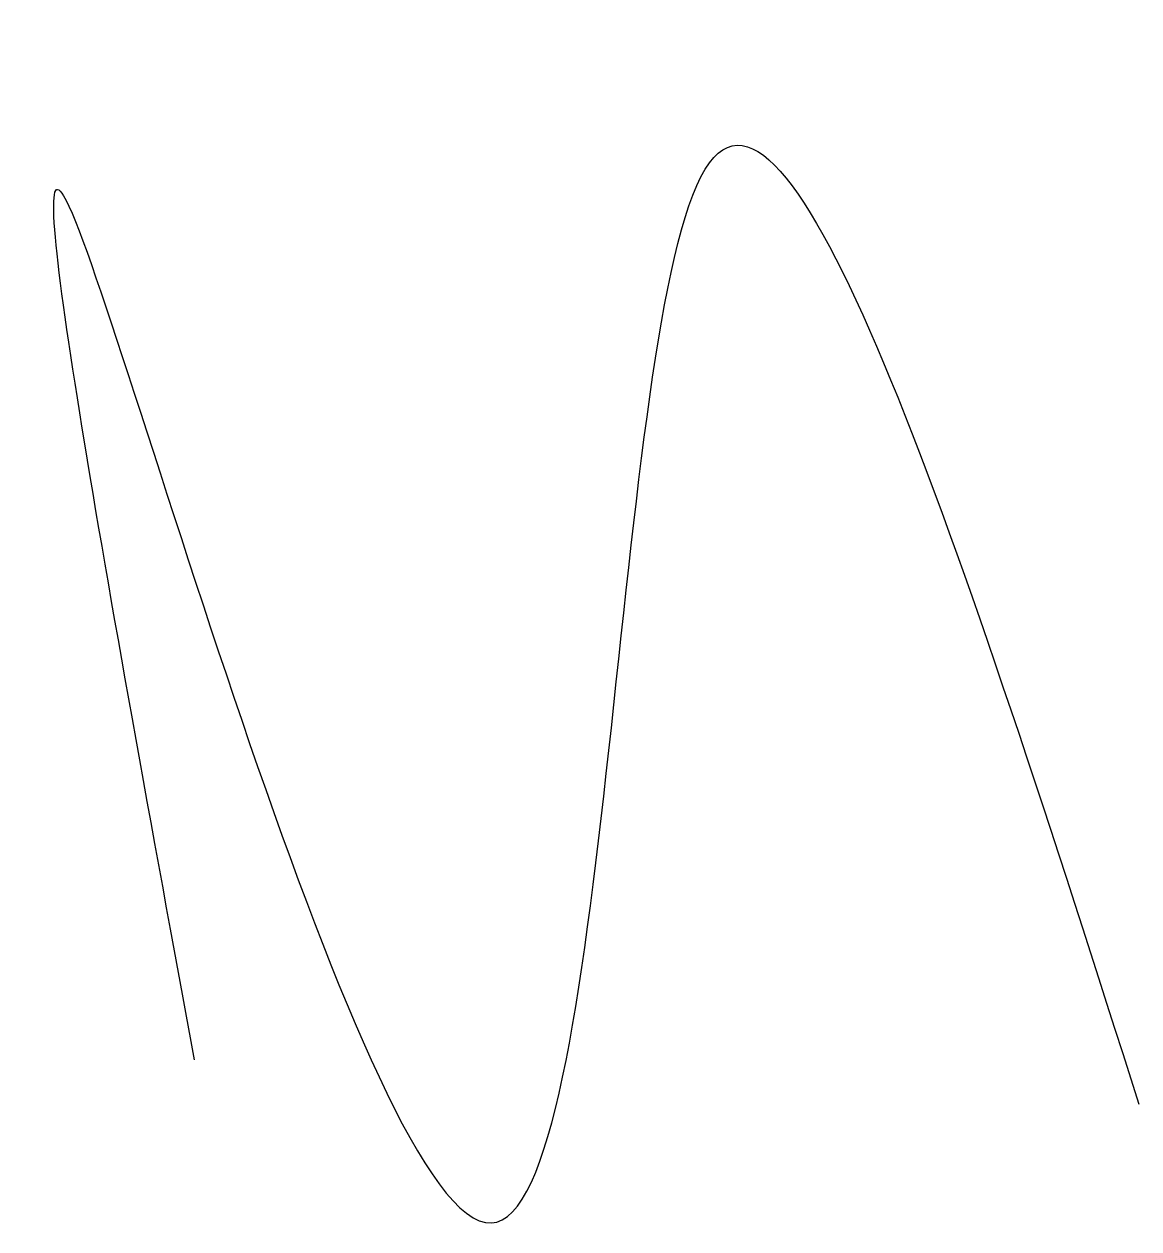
# Model space of a CAD drawing. Extents: x 43 to 261, y 48 to 283.
import ezdxf

# ---------------------------------------------------------------- set-up
doc = ezdxf.new("R2010")
doc.units = 0
doc.layers.get('0').update_dxf_attribs({"linetype": 'CONTINUOUS'})

msp = doc.modelspace()

# ---------------------------------------------------------------- linework, layer by layer
at = {"extrusion": (0, 0, -1)}
msp.add_open_spline([(76.35, 80.92), (59.71, 171.85), (21.87, 378.57), (157.76, -131.18), (158.33, 393.37), (227.25, 177.75), (260.97, 72.22)], degree=3, knots=[0, 0, 0, 0, 170.724773, 388.148278, 598.275974, 799.704515, 799.704515, 799.704515, 799.704515], dxfattribs=at)

doc.saveas('drawing.dxf')
